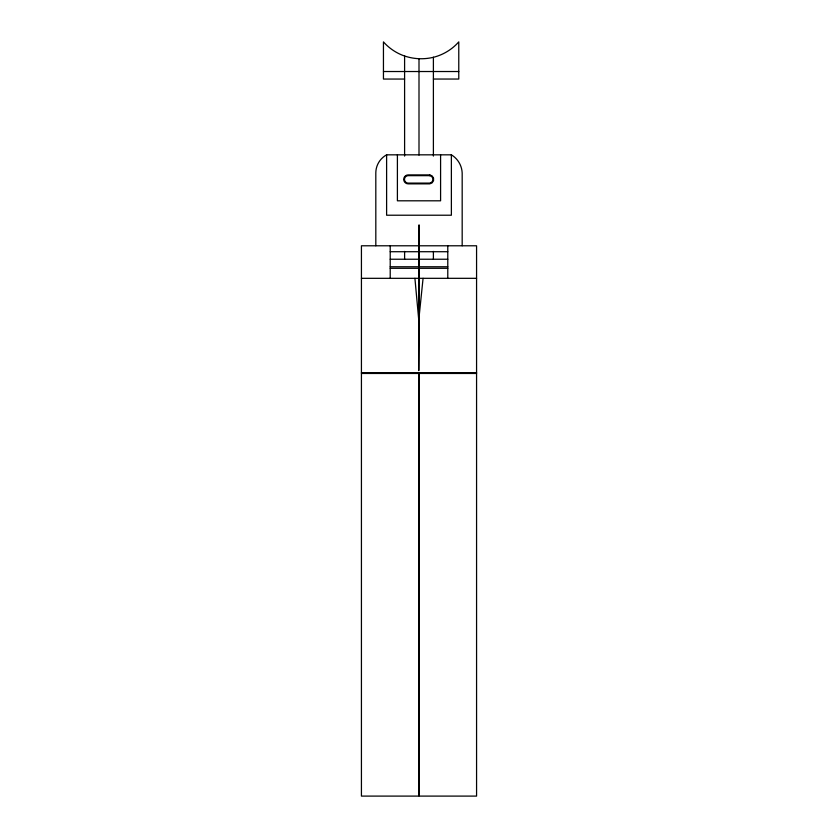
<?xml version="1.0" encoding="UTF-8"?>
<svg xmlns="http://www.w3.org/2000/svg" width="838" height="838" viewBox="0 0 838 838"><rect width="100%" height="100%" fill="white"/><g stroke="black" fill="none" stroke-linecap="round" stroke-linejoin="round"><path stroke-width="1.26" d="M419.241 313.527L418.759 370.616L418.759 225.066L419.356 225.066L419.356 320.043L418.759 320.043L423.075 278.321M383.448 71.523L458.774 71.523M404.597 79.055L383.448 79.055L383.448 41.9A50.374 50.374 0 0 0 400.459 54.397C411.301 59.184 423.703 60.053 435.111 56.848A50.374 50.374 0 0 0 458.774 41.9L458.774 79.044L433.393 79.044M375.822 245.785L375.812 172.995A20.688 20.688 0 0 1 386.611 154.831L451.378 154.831A22.28 22.28 0 0 1 462.178 172.995L462.178 245.785M418.759 226.574L419.356 226.574M418.759 231.361L419.356 231.361M418.759 232.859L419.356 232.859M418.759 238.013L419.356 238.013M418.759 239.72L419.356 239.72M418.759 243.711L419.356 243.711M390.215 251.714L447.785 251.714M390.215 259.235L447.785 259.235M390.215 266.767L447.785 266.767M390.215 268.296L447.785 268.296M361.429 278.321L476.571 278.321M361.429 372.659L418.759 372.659M419.241 372.659L476.571 372.648M361.429 373.465L476.571 373.465M414.915 278.321L418.759 320.043M451.378 154.831L451.378 215.219L386.611 215.219L386.611 154.831M447.785 245.785L447.785 278.3M447.901 372.659L447.901 373.465M440.589 154.831L440.589 200.806L397.401 200.806L397.401 154.831M433.393 57.214L433.393 156.088M433.393 251.41L433.393 259.235M419.241 373.465L419.241 796.1L476.571 796.1L476.571 245.785L361.429 245.785L361.429 796.1L418.77 796.1L418.759 373.465M419 58.681L419 155.093M419 245.785L419 266.767M404.597 55.926L404.607 156.088M404.607 251.41L404.607 259.235M390.215 245.785L390.215 278.3M390.089 372.659L390.089 373.465M429.789 174.901L408.2 174.901A4.483 4.483 0 0 0 403.717 179.384A4.483 4.483 0 0 0 408.2 183.857L429.789 183.857A4.515 4.515 0 0 0 429.789 174.901M429.705 175.655L408.2 175.655A3.719 3.719 0 0 0 404.482 179.384A3.719 3.719 0 0 0 408.2 183.103L429.705 183.103A3.75 3.75 0 0 0 429.705 175.655"/></g></svg>
